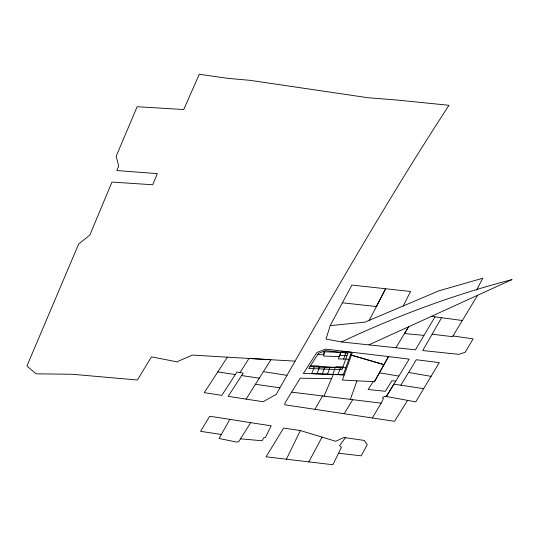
<?xml version="1.0" encoding="UTF-8"?>
<svg xmlns="http://www.w3.org/2000/svg" width="539" height="539" viewBox="0 0 539 539"><rect width="100%" height="100%" fill="white"/><g stroke="black" fill="none" stroke-linecap="round" stroke-linejoin="round"><path stroke-width="0.81" d="M403.152 306.017L410.597 291.471L351.893 285.077L330.191 325.61L326.041 339.065L341.45 341.955L415.441 349.818L434.986 316.851L462.341 320.489L477.689 295.237L512.05 279.573C453.238 294.853 396.381 316.029 341.45 341.955M344.306 374.8L342.44 380.096L374.47 381.679L388.471 356.589L409.182 359.115L386.699 395.97L382.535 397.31L383.37 398.611L381.188 403.152L372.341 417.974L284.713 404.776L285.05 402.855L300.216 378.196L331.485 378.681L333.297 374.598L344.306 374.8L351.165 355.848L350.532 354.898L383.997 364.647L351.415 355.154L352.445 352.317L388.471 356.589L374.47 381.679M291.68 392.163L350.33 399.365L356.966 380.932M318.711 366.951L319.034 366.055L310.504 365.738M324.451 351.111L323.117 354.783L317.72 354.581M317.04 373.79L319.593 366.742M322.282 373.985L324.835 366.938M327.53 374.181L330.077 367.133M332.772 374.376L335.325 367.329M335.494 367.578L335.817 366.682L342.905 366.944M340.978 352.418L339.9 355.41L346.988 355.673M338.014 374.571L340.567 367.524M343.626 359.068L346.179 352.021M343.262 374.767L351.435 352.183L325.718 349.124L316.885 352.499L303.329 373.46L343.262 374.767L311.798 373.594L314.352 366.547L345.809 367.719M324.033 396.172L331.485 378.681M338.64 453.225L361.204 455.846L367.221 444.783L364.297 440.437L343.936 437.493L335.73 441.279L300.358 430.54L283.629 428.087L266.057 456.802L332.9 464.733L341.409 447.377L339.583 445.733L345.371 437.702M286.371 459.268L300.358 430.54M476.638 290.07L482.728 278.245L439.09 290.764L364.943 322.167L330.191 325.61M369.269 320.334L385.587 288.763L376.411 306.563L342.548 302.803M308.827 461.936L322.039 437.109M250.689 422.65L229.836 419.355L219.056 438.483L236.5 442.068L238.676 441.724L250.689 422.65L271.171 425.817L265.343 437.54L263.82 437.742L262.015 440.747L240.502 438.827M295.049 361.15L276.238 394.353L263.113 401.73L228.152 396.36L243.204 373.103L236.985 372.031L221.832 395.343L204.268 392.661L227.404 357.175L295.049 361.15C344.677 274.87 394.595 188.704 448.967 105.294L397.162 100.059L367.996 97.727L249.82 80.304L228.368 78.411L199.275 74.267L183.738 109.538L137.155 106.709L116.181 156.249L118.674 166.113L116.822 170.54L157.381 173.639L152.692 184.749L111.991 182.067L89.865 235.004L78.62 244.093L26.95 365.981L36.012 373.83L72.125 374.255L137.378 380.002L151.439 356.852L177.499 361.939L178.092 361.271L192.396 355.073L227.404 357.175M314.958 409.296L322.457 396.017M432.13 334.187L422.724 350.545L458.79 354.352L465.251 352.223L473.121 338.869L452.969 335.965L452.524 336.686L432.13 334.187L441.603 317.734M385.324 396.313L415.744 401.851L439.312 362.612L416.324 359.735L400.821 385.196L393.868 384.172L386.699 395.97M395.983 347.621L408.596 326.775L477.689 295.237M452.969 335.965L462.341 320.489M344.178 413.777L352.735 399.675L381.188 403.152M246.094 399.103L270.895 359.735L249.018 358.442L240.017 372.55M407.511 400.45L394.535 421.296L372.341 417.974M373.19 381.625L368.137 389.502L385.392 391.28L391.9 380.682L395.707 381.188M369.013 344.792L408.596 326.775L404.472 333.574L423.822 335.352M351.421 352.216L340.938 351.826L338.384 358.873L348.874 359.264M340.736 352.391L325.004 351.805L323.474 356.03L339.199 356.616M309.932 366.628L342.575 367.841M350.33 399.365L352.735 399.675M241.607 375.568L259.347 378.162M255.446 384.253L279.842 387.864M431.281 316.292L434.986 316.851M221.212 434.447L200.562 431.341L209.691 416.249L229.836 419.355M400.821 385.196L423.728 388.686M217.884 371.91L235.321 374.585M263.416 371.607L286.916 375.353M379.422 372.826L398.847 376.081M408.589 372.469L431.106 376.357M347.864 353.24L341.894 369.734L308.719 368.494L318.495 353.382L325.758 350.606L347.864 353.24"/></g></svg>
